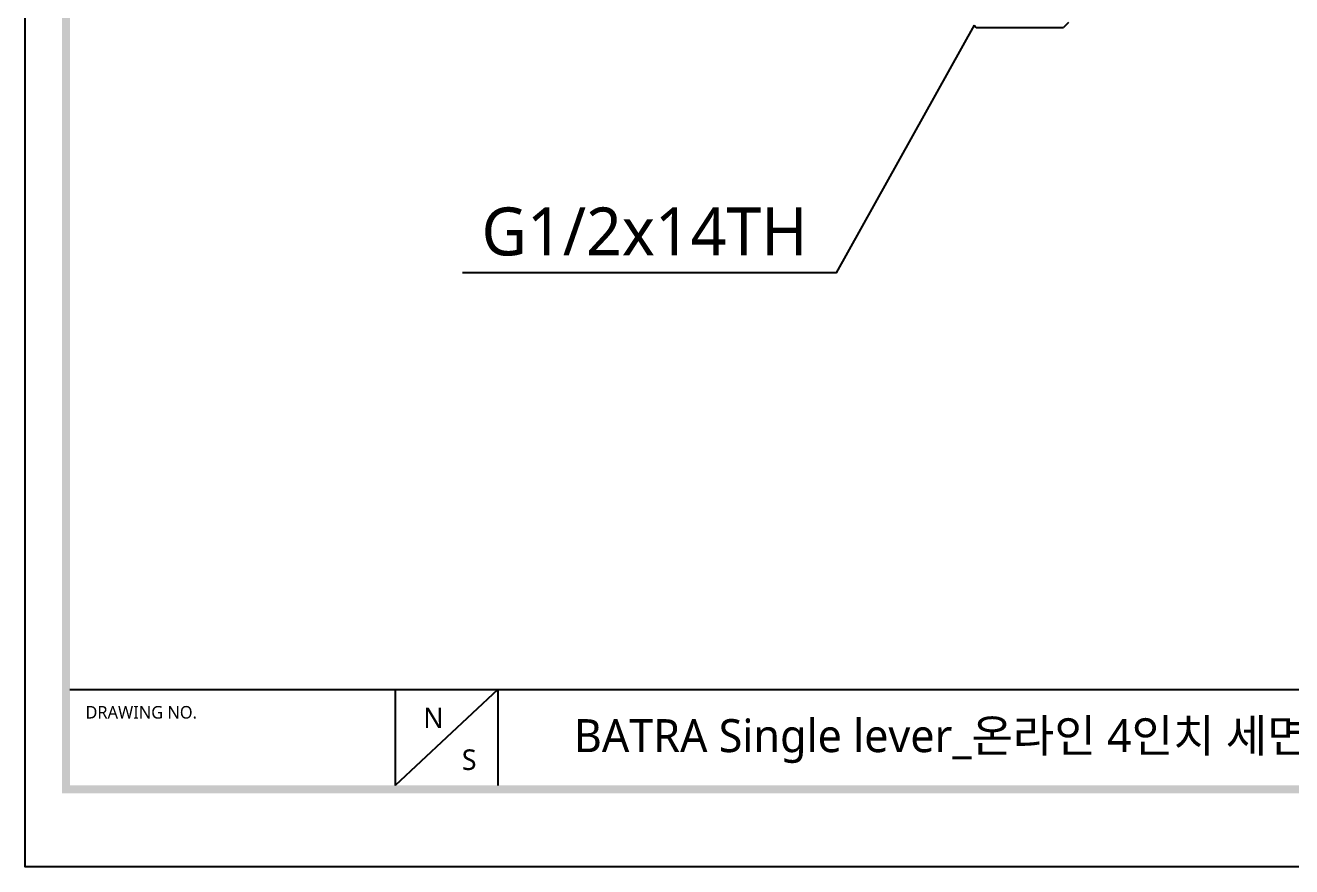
# Model space of a CAD drawing. Header units: millimetres. Extents: x 1091 to 1735, y 843 to 1297.
# Drawn here: x 1091.2 to 1355, y 843.5 to 1018.8 of the extents above; entities that cross this region are included whole.
import ezdxf

# ---------------------------------------------------------------- set-up
doc = ezdxf.new("R2010")
doc.units = ezdxf.units.MM
doc.styles.add('Daelim Dimension', font='NanumGothic.ttf')

msp = doc.modelspace()

# ---------------------------------------------------------------- linework, layer by layer
at = {"color": 7, "linetype": 'Continuous'}
for p, q in [((1288.81, 1018.81), (1289.24, 1018.38)), ((1289.24, 1018.38), (1307.44, 1018.38)), ((1308.45, 1019.38), (1307.44, 1018.38))]:
    msp.add_line(p, q, dxfattribs=at)
at = {"color": 5}
msp.add_line((1100.53, 880.37), (1620.21, 880.37), dxfattribs=at)
at = {"color": 5, "ltscale": 40}
for p, q in [((1168.29, 880.37), (1168.29, 860.4)), ((1168.29, 880.37), (1168.29, 860.4)), ((1189.67, 880.37), (1168.29, 860.4)), ((1189.67, 880.37), (1168.29, 860.4)), ((1189.67, 880.37), (1189.67, 860.4)), ((1189.67, 880.37), (1189.67, 860.4))]:
    msp.add_line(p, q, dxfattribs=at)
at = {"color": 2}
msp.add_lwpolyline([(1091.24, 1297.22), (1735.44, 1297.22), (1735.44, 843.46), (1091.24, 843.46)], close=True, dxfattribs=at)
at = {"ltscale": 0.5}
msp.add_lwpolyline([(1091.24, 1297.22), (1735.44, 1297.22), (1735.44, 843.46), (1091.24, 843.46)], close=True, dxfattribs=at)
at = {"color": 5, "ltscale": 25.4}
msp.add_lwpolyline([(1288.81, 1018.81), (1260.08, 967.24), (1182.3, 967.24)], dxfattribs=at)
at = {"color": 5, "ltscale": 40}
for points in [[(1098.88, 1289.58), (1100.53, 1289.58), (1098.88, 858.75), (1100.53, 860.4)], [(1727.8, 858.75), (1726.15, 860.4), (1098.88, 858.75), (1100.53, 860.4)]]:
    msp.add_trace(points, dxfattribs=at)

# ---------------------------------------------------------------- texts
at = {"color": 5, "ltscale": 40, "style": 'Daelim Dimension'}
msp.add_text('DRAWING NO.', height=2.6158, dxfattribs=at).set_placement((1103.76, 874.33))
at = {"color": 7, "insert": (1220.19, 975.78), "char_height": 10, "attachment_point": 5, "style": 'Daelim Dimension'}
msp.add_mtext('\\A1;G1/2x14TH', dxfattribs=at)
at = {"char_height": 4.28, "width": 5.9741, "attachment_point": 1, "style": 'Daelim Dimension'}
for s, insert in [('N', (1174.11, 876.63)), ('S', (1182.14, 867.9))]:
    msp.add_mtext(s, dxfattribs=dict(at, insert=insert))
at = {"color": 2, "insert": (1205.48, 874.21), "char_height": 6.8796, "width": 364.5964, "attachment_point": 1, "style": 'Daelim Dimension'}
msp.add_mtext('BATRA Single lever_온라인 4인치 세면수전_YB6A15', dxfattribs=at)

doc.saveas('drawing.dxf')
